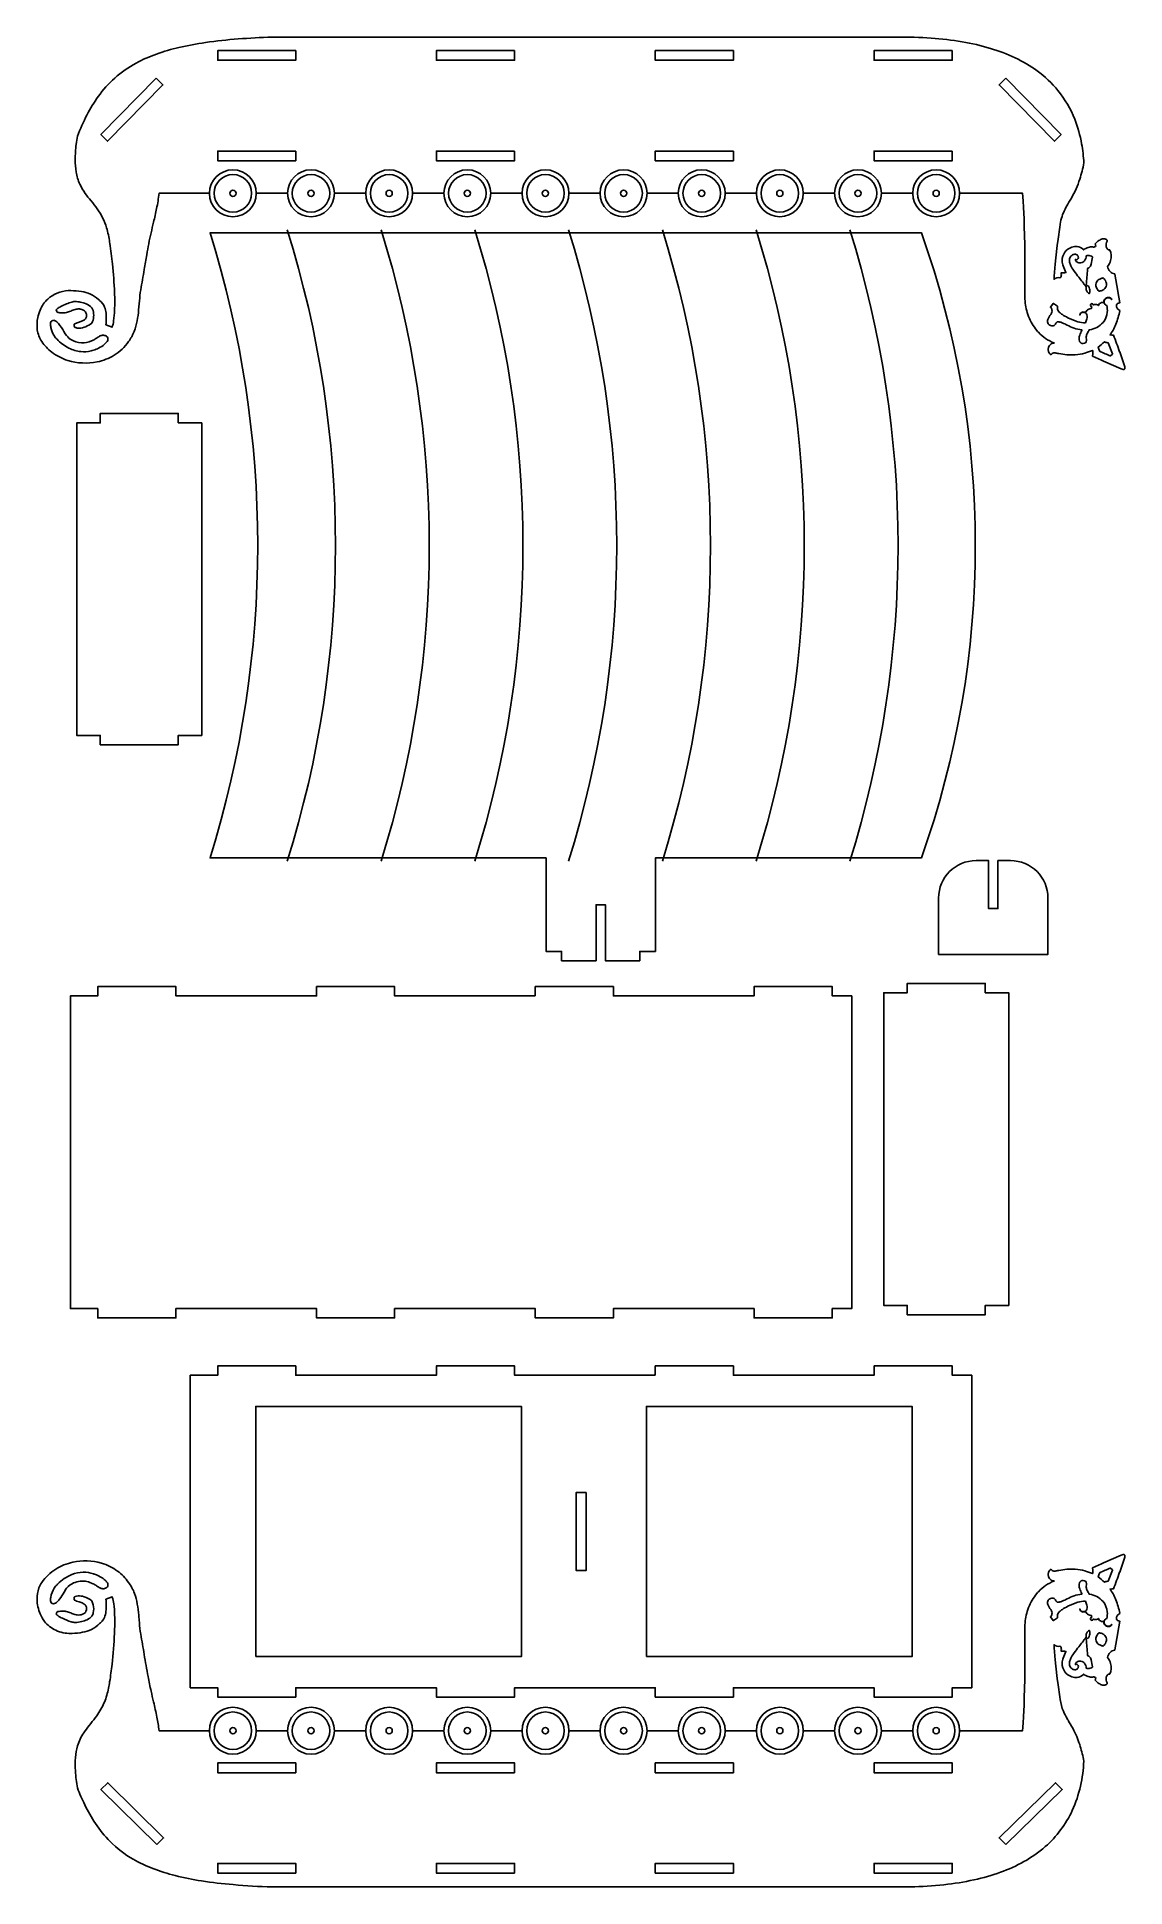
# Model space of a CAD drawing. Extents: x 0 to 348, y 0 to 592.
import ezdxf

# ---------------------------------------------------------------- set-up
doc = ezdxf.new("R2010")
doc.units = 0
doc.header["$MEASUREMENT"] = 0
doc.layers.add('Layer 1', color=7, linetype='Continuous')
doc.layers.add('Layer 2', color=4, linetype='Continuous')

msp = doc.modelspace()

# ---------------------------------------------------------------- linework, layer by layer
at = {"layer": 'Layer 1'}
for points in [[(75.17334, 591.8401), (275.1733, 591.8401, -0.0182), (286.0979, 591.4695, -0.024), (296.0008, 590.2936, -0.0308), (305.0262, 588.2045, -0.038), (312.9516, 585.1776, -0.0471), (319.9722, 581.0185, -0.0642), (326.6624, 574.6913, -0.0765), (332.0077, 565.5372, -0.0504), (334.2317, 557.6443, -0.0308), (334.9282, 551.5562, -0.0301), (333.6341, 546.3665, -0.0549), (330.9431, 540.2675, -0.0045), (330.1772, 538.9603, 0.016), (328.9107, 536.7234, 0.0839), (327.3869, 532.0115), (327.3712, 531.9067), (327.2445, 531.0489), (326.7059, 527.1418), (326.4486, 525.1092), (326.005, 521.2238), (325.8014, 519.2022), (325.469, 515.3419), (325.3884, 514.3308), (325.3904, 514.3253), (325.3935, 514.3237), (325.4036, 514.3275, -0.2442), (327.2404, 514.828), (327.3589, 514.7956, 0.2374), (327.3794, 514.8029, 0.2083), (327.7355, 515.8142, 0.0708), (327.6362, 516.3266, -0.2886), (327.6406, 516.3411), (327.6534, 516.3441, 0.0591), (329.2254, 516.477), (329.2337, 516.4821), (329.2344, 516.4916), (329.2214, 516.5176, -0.0571), (328.2931, 518.5836, -0.0689), (328.0049, 520.238, -0.17), (328.871, 523.0159, -0.1533), (331.0551, 524.5951, -0.0897), (332.7503, 524.8078, -0.1997), (334.8191, 523.813), (334.8567, 523.772, 0.2758), (334.872, 523.7682), (334.894, 523.7824, -0.0998), (336.3401, 524.5334, -0.1021), (337.7814, 524.6666, -0.0306), (338.1379, 524.5967, 0.1712), (338.6097, 524.8031, 0.2951), (338.695, 525.2859, 0.0965), (338.5103, 525.5818, -0.2697), (338.5052, 525.6019), (338.5246, 525.627, -0.0614), (339.7653, 526.7272, -0.0945), (340.9014, 527.2327, -0.1447), (341.9039, 527.1693, -0.1448), (342.346, 526.8375, -0.306), (342.3666, 526.5359, 0.0339), (342.0715, 525.6828, 0.1113), (342.0792, 524.7324, 0.1705), (342.5332, 523.9723, 0.1466), (343.165, 523.7235, -0.2125), (343.1938, 523.7053), (343.1987, 523.6945, -0.1902), (343.4995, 520.3252, -0.0906), (342.5518, 518.4186), (342.5469, 518.3987, 0.1602), (343.3031, 516.8354, 0.148), (344.8266, 516.0273, -0.3002), (344.8443, 516.0055), (345.7953, 510.4985), (345.8055, 510.4419), (346.4271, 506.8368), (346.432, 506.7911), (346.431, 506.7848), (346.4214, 506.777), (346.3926, 506.7745, 0.1606), (345.7219, 506.5602, 0.3248), (345.4261, 505.5114, 0.2138), (346.4597, 504.3271, -0.2537), (346.4705, 504.3095), (346.4658, 504.2793, -0.0473), (345.1583, 499.9355, -0.026), (344.2741, 498.071, -0.0244), (343.3493, 496.5445), (343.3518, 496.5346, 0.1384), (343.3926, 496.5253, 0.0407), (344.2782, 496.5045, -0.0727), (344.3872, 496.494, -0.2176), (344.4254, 496.4568, -0.0064), (346.3867, 491.1447), (346.398, 491.1115), (347.9552, 486.6176, -0.058), (348.096, 486.0012, -0.2067), (347.9963, 485.6517, -0.2274), (347.525, 485.4924, -0.0892), (346.9211, 485.6716), (341.2577, 488.1629), (340.6195, 488.4447), (337.7431, 489.7119, -0.3007), (337.6985, 489.8304), (337.7674, 490.3281, 0.0988), (337.7066, 491.5819), (337.7005, 491.5931), (337.6924, 491.5954), (337.6709, 491.5858, -0.0427), (335.1948, 490.7052, -0.0467), (332.2007, 490.1949, -0.0389), (329.5389, 490.2095, -0.0253), (326.9641, 490.5751, 0.0207), (325.71, 490.7644, 0.0737), (325.0223, 490.7374, 0.2254), (324.5557, 490.3996, 0.0519), (324.4779, 490.1971), (324.4714, 490.1849), (324.4616, 490.1836), (324.4406, 490.1969, -0.1321), (323.661, 491.1211, -0.3908), (324.5199, 493.6751, -0.113), (325.3956, 493.9447), (325.4055, 493.9487), (325.4039, 493.9556, -0.1129), (320.4017, 497.3716, -0.0126), (319.9119, 497.9228, -0.0833), (317.2516, 502.4473, -0.0094), (317.0278, 503.0567, -0.0682), (316.0689, 507.9535, -0.0105), (316.04, 508.606, -0.0073), (316.0439, 510.6654), (316.0843, 514.3805), (316.0975, 516.4427), (316.0995, 520.1483), (316.0872, 522.2046), (316.0382, 525.9008), (315.9951, 527.9498), (315.888, 531.6321), (315.8112, 533.6745), (315.6369, 537.3425), (315.519, 539.3755), (315.3485, 541.8401), (295.1733, 541.8401, -0.4142), (287.6733, 534.3401, -0.4142), (280.1733, 541.8401), (270.1733, 541.8401, -0.4142), (262.6733, 534.3401, -0.4142), (255.1733, 541.8401), (245.1733, 541.8401, -0.4142), (237.6733, 534.3401, -0.4142), (230.1733, 541.8401), (220.1733, 541.8401, -0.4142), (212.6733, 534.3401, -0.4142), (205.1733, 541.8401), (195.1733, 541.8401, -0.4142), (187.6733, 534.3401, -0.4142), (180.1733, 541.8401), (170.1733, 541.8401, -0.4142), (162.6733, 534.3401, -0.4142), (155.1733, 541.8401), (145.1733, 541.8401, -0.4142), (137.6733, 534.3401, -0.4142), (130.1733, 541.8401), (120.1733, 541.8401, -0.4142), (112.6733, 534.3401, -0.4142), (105.1733, 541.8401), (95.17334, 541.8401, -0.4142), (87.67334, 534.3401, -0.4142), (80.17334, 541.8401), (70.17334, 541.8401, -0.4142), (62.67334, 534.3401, -0.4142), (55.17334, 541.8401), (39.04774, 541.841, -0.0244), (38.25954, 536.9415, -0.0069), (37.29131, 532.6324, 0.0044), (36.50942, 529.2073, 0.0141), (35.09665, 522.1846, 0.0027), (34.3007, 517.4663, -0.0051), (33.17885, 510.944, 0.018), (32.77182, 507.4386), (32.68545, 506.4272, -0.0116), (32.32055, 502.7677, -0.0348), (31.6455, 499.2946, -0.0609), (30.30281, 495.9667, -0.0386), (29.25803, 494.4018, -0.1101), (24.69408, 490.0386, -0.0865), (19.23732, 487.9165, -0.1265), (9.83709, 488.3856, -0.0879), (4.73939, 491.0112, -0.0818), (1.52926, 494.4297, -0.115), (0.10458, 498.1567, -0.0892), (0.26908, 502.0853, -0.049), (1.02876, 504.4399, -0.1199), (3.44399, 507.9882, -0.1739), (9.99335, 510.7042, -0.0216), (10.82592, 510.7046, -0.0385), (14.20182, 510.4219, -0.0595), (17.08066, 509.598, -0.0923), (19.65652, 507.903, -0.018), (20.03422, 507.5068, -0.147), (21.63112, 505.4464, -0.0687), (22.07904, 503.5152, -0.0335), (22.13464, 501.2782, -0.0034), (22.09756, 500.3273), (22.07481, 499.7845), (24.04884, 498.9648, 0.042), (24.51618, 501.002, 0.0274), (24.82599, 504.4544, 0.0192), (24.81409, 510.0569, 0.0163), (24.15, 519.2467, 0.0134), (23.31421, 525.8), (23.24875, 526.1965, 0.0412), (22.24045, 530.8245, 0.0805), (19.2368, 536.9031, 0.0174), (17.3267, 539.3818), (17.20368, 539.5334, -0.0152), (15.43919, 541.7984, -0.0506), (13.71258, 544.7494, -0.0642), (12.55156, 548.6398, -0.0417), (12.23751, 552.6137, -0.03), (12.54702, 557.4929, -0.0108), (12.92125, 560.1404, -0.0257), (15.97498, 566.8855, -0.0362), (19.58318, 572.7878, -0.0544), (24.86405, 578.6887, -0.0583), (31.7352, 583.5015, -0.0384), (38.22923, 586.382, -0.0284), (45.42731, 588.484, -0.0216), (53.94338, 590.0731, -0.0161), (64.34431, 591.2158, -0.0102), (75.17334, 591.8401)], [(178.855, 296.3227), (167.8554, 296.3227), (167.8554, 299.3061), (162.8554, 299.3061), (162.8554, 329.2247), (55.35537, 329.2247, 0.1525), (55.35537, 529.2247), (282.9601, 529.2247, -0.1725), (282.9601, 329.2247), (197.8554, 329.2247), (197.8554, 299.3061), (192.8554, 299.3061), (192.8554, 296.3227), (181.855, 296.3227), (181.855, 314.2248), (178.855, 314.2248), (178.855, 296.3227)], [(311.4591, 328.3605, -0.4142), (323.4591, 316.3605), (323.4591, 298.3605), (288.4591, 298.3605), (288.4591, 316.3605, -0.4142), (300.4591, 328.3605), (304.4591, 328.3605), (304.4591, 312.9947), (307.4591, 312.9947), (307.4591, 328.3605), (311.4591, 328.3605)], [(75.17334, 0, -0.0122), (62.76328, 0.75688, -0.0169), (52.63766, 1.96412, -0.0227), (44.24426, 3.64386, -0.0303), (37.09234, 5.88088, -0.0398), (30.76024, 8.88686, -0.0663), (23.36721, 14.57242, -0.0487), (18.68636, 20.3458, -0.0332), (15.28048, 26.32973, -0.0194), (12.92125, 31.69972, -0.0257), (12.29861, 37.11983, -0.0355), (12.32921, 41.43334, -0.0504), (12.99882, 45.15292, -0.0759), (14.95193, 49.33264, -0.0242), (16.68371, 51.66418), (17.20368, 52.30675, 0.0154), (19.10831, 54.75602, 0.0589), (21.56509, 59.14112, 0.0475), (22.8964, 63.58011, 0.0161), (23.24875, 65.64364, 0.0131), (24.0051, 71.24759, 0.0168), (24.78855, 81.13331, 0.0187), (24.84137, 86.97913, 0.0265), (24.55163, 90.59956, 0.0408), (24.0893, 92.75181), (24.04884, 92.87528), (22.07481, 92.05558), (22.09756, 91.5128, -0.0189), (22.13881, 89.22437, -0.0532), (21.87974, 87.16866, -0.0952), (21.07078, 85.36233, -0.0827), (20.03422, 84.33331, -0.1012), (17.41781, 82.39518, -0.0626), (14.59803, 81.49107, -0.041), (11.28402, 81.14554), (10.82592, 81.13547, -0.1212), (6.01056, 82.13399, -0.1153), (2.38566, 84.98936, -0.0789), (1.02876, 87.40023, -0.0967), (0.00275, 91.98147, -0.097), (0.61479, 95.66125, -0.0586), (1.52926, 97.41044, -0.1069), (5.99612, 101.7, -0.0863), (11.46841, 103.8855, -0.1229), (20.61462, 103.584, -0.0878), (25.75789, 101.0894, -0.0889), (29.25803, 97.43835, -0.0785), (31.20578, 93.91187, -0.0447), (32.09629, 90.53412, -0.0212), (32.55355, 86.93251, -0.002), (32.68545, 85.41295, 0.0117), (33.0438, 81.82178, 0.0072), (33.17885, 80.89611, -0.0051), (34.3007, 74.37382, 0.0061), (35.52412, 67.31403, 0.0108), (36.50942, 62.63283, 0.0044), (37.29131, 59.20774, -0.0088), (38.3681, 54.35999, -0.0226), (39.04774, 49.99909), (55.17334, 50, -0.4142), (62.67334, 57.5, -0.4142), (70.17334, 50), (80.17334, 50, -0.4142), (87.67334, 57.5, -0.4142), (95.17334, 50), (105.1733, 50, -0.4142), (112.6733, 57.5, -0.4142), (120.1733, 50), (130.1733, 50, -0.4142), (137.6733, 57.5, -0.4142), (145.1733, 50), (155.1733, 50, -0.4142), (162.6733, 57.5, -0.4142), (170.1733, 50), (180.1733, 50, -0.4142), (187.6733, 57.5, -0.4142), (195.1733, 50), (205.1733, 50, -0.4142), (212.6733, 57.5, -0.4142), (220.1733, 50), (230.1733, 50, -0.4142), (237.6733, 57.5, -0.4142), (245.1733, 50), (255.1733, 50, -0.4142), (262.6733, 57.5, -0.4142), (270.1733, 50), (280.1733, 50, -0.4142), (287.6733, 57.5, -0.4142), (295.1733, 50), (315.3485, 50), (315.519, 52.46457), (315.6369, 54.49762), (315.8112, 58.16561), (315.888, 60.20804), (315.9951, 63.89029), (316.0382, 65.93935), (316.0872, 69.63554), (316.0995, 71.69183), (316.0975, 75.39737), (316.0843, 77.45966), (316.0439, 81.17475, -0.0073), (316.04, 83.23411, -0.0105), (316.0689, 83.88661, -0.0682), (317.0278, 88.78343, -0.0094), (317.2516, 89.3928, -0.0833), (319.9119, 93.91728, -0.0126), (320.4017, 94.4685, -0.1129), (325.4039, 97.88447), (325.4055, 97.89136), (325.3956, 97.89543, -0.113), (324.5199, 98.16505, -0.3908), (323.661, 100.719, -0.1321), (324.4406, 101.6432), (324.4616, 101.6565), (324.4714, 101.6552), (324.4779, 101.643, 0.0519), (324.5557, 101.4405, 0.2254), (325.0223, 101.1027, 0.0737), (325.71, 101.0757, 0.0207), (326.9641, 101.265, -0.0253), (329.5389, 101.6306, -0.0389), (332.2007, 101.6452, -0.0467), (335.1948, 101.1349, -0.0427), (337.6709, 100.2543), (337.6924, 100.2447), (337.7005, 100.247), (337.7066, 100.2582, 0.0988), (337.7674, 101.512), (337.6985, 102.0097, -0.3007), (337.7431, 102.1282), (340.6195, 103.3954), (341.2577, 103.6772), (346.9211, 106.1685, -0.0892), (347.525, 106.3477, -0.2274), (347.9963, 106.1884, -0.2067), (348.096, 105.839, -0.058), (347.9552, 105.2226), (346.398, 100.7286), (346.3867, 100.6954, -0.0064), (344.4254, 95.38327, -0.2176), (344.3872, 95.34609, -0.0727), (344.2782, 95.33563, 0.0407), (343.3926, 95.31477, 0.1384), (343.3518, 95.30554), (343.3493, 95.29558, -0.0244), (344.2741, 93.7691, -0.026), (345.1583, 91.90458, -0.0473), (346.4658, 87.56084), (346.4705, 87.53058, -0.2537), (346.4597, 87.51299, 0.2138), (345.4261, 86.32871, 0.3248), (345.7219, 85.27987, 0.1606), (346.3926, 85.06556), (346.4214, 85.06314), (346.431, 85.05526), (346.432, 85.04896), (346.4271, 85.00335), (345.8055, 81.39818), (345.7953, 81.34157), (344.8443, 75.83461, -0.3002), (344.8266, 75.81282, 0.148), (343.3031, 75.00466, 0.1602), (342.5469, 73.44144), (342.5518, 73.42153, -0.0906), (343.4995, 71.51487, -0.1902), (343.1987, 68.14562), (343.1938, 68.13476, -0.2125), (343.165, 68.11663, 0.1466), (342.5332, 67.86785, 0.1705), (342.0792, 67.10772, 0.1113), (342.0715, 66.15732, 0.0339), (342.3666, 65.30416, -0.306), (342.346, 65.00264, -0.1448), (341.9039, 64.6708, -0.1447), (340.9014, 64.60742, -0.0945), (339.7653, 65.1129, -0.0614), (338.5246, 66.21307), (338.5052, 66.2382, -0.2697), (338.5103, 66.25834, 0.0965), (338.695, 66.55422, 0.2951), (338.6097, 67.03702, 0.1712), (338.1379, 67.24338, -0.0306), (337.7814, 67.17355, -0.1021), (336.3401, 67.30673, -0.0998), (334.894, 68.0577), (334.872, 68.07195, 0.2758), (334.8567, 68.06806), (334.8191, 68.02713, -0.1997), (332.7503, 67.03226, -0.0897), (331.0551, 67.24504, -0.1533), (328.871, 68.82423, -0.17), (328.0049, 71.60215, -0.0689), (328.2931, 73.25655, -0.0571), (329.2214, 75.32254), (329.2344, 75.34847), (329.2337, 75.35804), (329.2254, 75.3631, 0.0591), (327.6534, 75.49602), (327.6406, 75.499, -0.2886), (327.6362, 75.51351, 0.0708), (327.7355, 76.02593, 0.2083), (327.3794, 77.03724, 0.2374), (327.3589, 77.04447), (327.2404, 77.01207, -0.2442), (325.4036, 77.51256), (325.3935, 77.51644), (325.3904, 77.51477), (325.3884, 77.50934), (325.469, 76.49825), (325.8014, 72.63795), (326.005, 70.6163), (326.4486, 66.73091), (326.7059, 64.69836), (327.2445, 60.79119), (327.3712, 59.9334, 0.0647), (328.3872, 56.23634, 0.0317), (329.5997, 53.8604, 0.003), (330.1772, 52.87977, -0.0172), (331.7682, 50.04716, -0.0449), (333.799, 44.94366, -0.0262), (334.9282, 40.28396, -0.0417), (333.8503, 32.30444, -0.0532), (331.2193, 24.46767, -0.1056), (322.5825, 12.91642, -0.0524), (315.7536, 8.11252, -0.0408), (308.2764, 4.71258, -0.0332), (299.7777, 2.2797, -0.0268), (290.1684, 0.73864, -0.0207), (279.5177, 0.0535, -0.0063), (275.1733, 0), (75.17334, 0)], [(339.5462, 99.1771, -0.0449), (341.4975, 97.54667, 0.2182), (341.5152, 97.54172, -0.0292), (341.9691, 97.68586, -0.0405), (342.6561, 97.79192, 0.2628), (342.6834, 97.81501), (344.1009, 101.3936, 0.242), (344.0979, 101.416), (344.0733, 101.4401), (343.4075, 102.0346, 0.2418), (343.3853, 102.0378, -0.0147), (341.7873, 101.3142, 0.0114), (339.9622, 100.4964), (339.9407, 100.4829, 0.1759), (339.9227, 100.4522), (339.7681, 99.88625, -0.025), (339.5336, 99.20308, 0.3314), (339.5462, 99.1771)]]:
    msp.add_lwpolyline(points, format="xyb", close=True, dxfattribs=at)
for points in [[(82.80507, 587.5102), (57.80507, 587.5102), (57.80507, 584.4102), (82.80507, 584.4102), (82.80507, 587.5102)], [(152.8051, 587.5102), (127.8051, 587.5102), (127.8051, 584.4102), (152.8051, 584.4102), (152.8051, 587.5102)], [(222.8051, 587.5102), (197.8051, 587.5102), (197.8051, 584.4102), (222.8051, 584.4102), (222.8051, 587.5102)], [(292.8051, 587.5102), (267.8051, 587.5102), (267.8051, 584.4102), (292.8051, 584.4102), (292.8051, 587.5102)], [(38.1674, 578.6809), (20.47439, 560.6485), (22.59388, 558.4809), (40.28689, 576.5132), (38.1674, 578.6809)], [(309.9328, 578.6809), (307.8133, 576.5132), (325.5063, 558.4809), (327.6258, 560.6485), (309.9328, 578.6809)], [(82.80507, 555.3681), (57.80507, 555.3681), (57.80507, 552.2681), (82.80507, 552.2681), (82.80507, 555.3681)], [(152.8051, 555.3681), (127.8051, 555.3681), (127.8051, 552.2681), (152.8051, 552.2681), (152.8051, 555.3681)], [(222.8051, 555.3681), (197.8051, 555.3681), (197.8051, 552.2681), (222.8051, 552.2681), (222.8051, 555.3681)], [(292.8051, 555.3681), (267.8051, 555.3681), (267.8051, 552.2681), (292.8051, 552.2681), (292.8051, 555.3681)], [(45.21829, 468.3976), (52.71841, 468.3976), (52.71841, 368.3976), (45.21853, 368.3976), (45.21829, 365.3995), (20.21829, 365.4015), (20.21853, 368.3976), (12.71841, 368.3976), (12.71841, 468.3976), (20.21829, 468.3976), (20.21853, 471.3976), (45.21853, 471.3956), (45.21829, 468.3976)], [(159.4289, 285.0438), (159.4289, 288.0348), (184.4289, 288.0348), (184.4289, 285.0438), (229.4289, 285.0438), (229.4289, 288.0348), (254.4289, 288.0348), (254.4289, 285.0438), (260.6739, 285.0438), (260.6739, 185.0438), (254.4289, 185.0438), (254.4289, 182.0723), (229.4289, 182.0723), (229.4289, 185.0438), (184.4289, 185.0438), (184.4289, 182.0723), (159.4289, 182.0723), (159.4289, 185.0438), (114.4289, 185.0438), (114.4289, 182.0723), (89.42887, 182.0723), (89.42887, 185.0438), (44.42887, 185.0438), (44.42887, 182.0723), (19.42887, 182.0723), (19.42887, 185.0438), (10.67385, 185.0438), (10.67385, 285.0438), (19.42887, 285.0438), (19.42887, 288.0348), (44.42887, 288.0348), (44.42887, 285.0438), (89.42887, 285.0438), (89.42887, 288.0348), (114.4289, 288.0348), (114.4289, 285.0438), (159.4289, 285.0438)], [(303.4073, 286.0627), (310.9074, 286.0627), (310.9074, 186.0627), (303.4075, 186.0627), (303.4073, 183.0646), (278.4073, 183.0666), (278.4075, 186.0627), (270.9074, 186.0627), (270.9074, 286.0627), (278.4073, 286.0627), (278.4075, 289.0627), (303.4075, 289.0607), (303.4073, 286.0627)], [(197.8051, 163.7216), (197.8051, 166.7127), (222.8051, 166.7127), (222.8051, 163.7216), (267.8051, 163.7216), (267.8051, 166.7127), (292.8051, 166.7127), (292.8051, 163.7216), (299.0501, 163.7216), (299.0501, 63.72162), (292.8051, 63.72162), (292.8051, 60.75014), (267.8051, 60.75014), (267.8051, 63.72162), (222.8051, 63.72162), (222.8051, 60.75014), (197.8051, 60.75014), (197.8051, 63.72162), (152.8051, 63.72162), (152.8051, 60.75014), (127.8051, 60.75014), (127.8051, 63.72162), (82.80507, 63.72162), (82.80507, 60.75014), (57.80507, 60.75014), (57.80507, 63.72162), (49.05006, 63.72162), (49.05006, 163.7216), (57.80507, 163.7216), (57.80507, 166.7127), (82.80507, 166.7127), (82.80507, 163.7216), (127.8051, 163.7216), (127.8051, 166.7127), (152.8051, 166.7127), (152.8051, 163.7216), (197.8051, 163.7216)], [(69.97175, 73.73142), (154.9718, 73.73142), (154.9718, 153.7314), (69.97175, 153.7314), (69.97175, 73.73142)], [(194.9718, 73.73142), (279.9718, 73.73142), (279.9718, 153.7314), (194.9718, 153.7314), (194.9718, 73.73142)], [(175.6501, 126.2314), (172.5501, 126.2314), (172.5501, 101.2314), (175.6501, 101.2314), (175.6501, 126.2314)], [(82.80507, 36.57201), (82.80507, 39.67201), (57.80507, 39.67201), (57.80507, 36.57201), (82.80507, 36.57201)], [(152.8051, 36.57201), (152.8051, 39.67201), (127.8051, 39.67201), (127.8051, 36.57201), (152.8051, 36.57201)], [(222.8051, 36.57201), (222.8051, 39.67201), (197.8051, 39.67201), (197.8051, 36.57201), (222.8051, 36.57201)], [(292.8051, 36.57201), (292.8051, 39.67201), (267.8051, 39.67201), (267.8051, 36.57201), (292.8051, 36.57201)], [(38.33484, 13.57374), (40.47439, 15.6969), (22.61393, 33.35924), (20.47439, 31.23609), (38.33484, 13.57374)], [(309.9742, 13.57374), (328.0133, 31.23609), (325.8523, 33.35924), (307.8133, 15.6969), (309.9742, 13.57374)], [(82.80507, 4.42992), (82.80507, 7.52992), (57.80507, 7.52992), (57.80507, 4.42992), (82.80507, 4.42992)], [(152.8051, 4.42992), (152.8051, 7.52992), (127.8051, 7.52992), (127.8051, 4.42992), (152.8051, 4.42992)], [(222.8051, 4.42992), (222.8051, 7.52992), (197.8051, 7.52992), (197.8051, 4.42992), (222.8051, 4.42992)], [(292.8051, 4.42992), (292.8051, 7.52992), (267.8051, 7.52992), (267.8051, 4.42992), (292.8051, 4.42992)]]:
    msp.add_lwpolyline(points, close=True, dxfattribs=at)
at = {"layer": 'Layer 2'}
for points in [[(70.17334, 541.8401, -0.4142), (62.67334, 534.3401, -0.4142), (55.17334, 541.8401, -0.4142), (62.67334, 549.3401, -0.4142), (70.17334, 541.8401)], [(68.67334, 541.8401, -0.4142), (62.67334, 535.8401, -0.4142), (56.67334, 541.8401, -1), (68.67334, 541.8401)], [(95.17334, 541.8401, -0.4142), (87.67334, 534.3401, -0.4142), (80.17334, 541.8401, -0.4142), (87.67334, 549.3401, -0.4142), (95.17334, 541.8401)], [(87.67334, 535.8401, -0.4142), (81.67334, 541.8401, -0.4142), (87.67334, 547.8401, -1), (87.67334, 535.8401)], [(120.1733, 541.8401, -0.4142), (112.6733, 534.3401, -0.4142), (105.1733, 541.8401, -0.4142), (112.6733, 549.3401, -0.4142), (120.1733, 541.8401)], [(118.6733, 541.8401, -0.4142), (112.6733, 535.8401, -0.4142), (106.6733, 541.8401, -1), (118.6733, 541.8401)], [(145.1733, 541.8401, -0.4142), (137.6733, 534.3401, -0.4142), (130.1733, 541.8401, -0.4142), (137.6733, 549.3401, -0.4142), (145.1733, 541.8401)], [(143.6733, 541.8401, -0.4142), (137.6733, 535.8401, -0.4142), (131.6733, 541.8401, -1), (143.6733, 541.8401)], [(170.1733, 541.8401, -0.4142), (162.6733, 534.3401, -0.4142), (155.1733, 541.8401, -0.4142), (162.6733, 549.3401, -0.4142), (170.1733, 541.8401)], [(162.6733, 535.8401, -0.4142), (156.6733, 541.8401, -0.4142), (162.6733, 547.8401, -1), (162.6733, 535.8401)], [(195.1733, 541.8401, -0.4142), (187.6733, 534.3401, -0.4142), (180.1733, 541.8401, -0.4142), (187.6733, 549.3401, -0.4142), (195.1733, 541.8401)], [(193.6733, 541.8401, -0.4142), (187.6733, 535.8401, -0.4142), (181.6733, 541.8401, -1), (193.6733, 541.8401)], [(220.1733, 541.8401, -0.4142), (212.6733, 534.3401, -0.4142), (205.1733, 541.8401, -0.4142), (212.6733, 549.3401, -0.4142), (220.1733, 541.8401)], [(218.6733, 541.8401, -0.4142), (212.6733, 535.8401, -0.4142), (206.6733, 541.8401, -0.4142), (212.6733, 547.8401, -0.4142), (218.6733, 541.8401)], [(245.1733, 541.8401, -0.4142), (237.6733, 534.3401, -0.4142), (230.1733, 541.8401, -0.4142), (237.6733, 549.3401, -0.4142), (245.1733, 541.8401)], [(243.6733, 541.8401, -0.4142), (237.6733, 535.8401, -0.4142), (231.6733, 541.8401, -1), (243.6733, 541.8401)], [(270.1733, 541.8401, -0.4142), (262.6733, 534.3401, -0.4142), (255.1733, 541.8401, -0.4142), (262.6733, 549.3401, -0.4142), (270.1733, 541.8401)], [(268.6733, 541.8401, -0.4142), (262.6733, 535.8401, -0.4142), (256.6733, 541.8401, -1), (268.6733, 541.8401)], [(295.1733, 541.8401, -0.4142), (287.6733, 534.3401, -0.4142), (280.1733, 541.8401, -0.4142), (287.6733, 549.3401, -0.4142), (295.1733, 541.8401)], [(293.6733, 541.8401, -0.4142), (287.6733, 535.8401, -0.4142), (281.6733, 541.8401, -0.4142), (287.6733, 547.8401, -0.4142), (293.6733, 541.8401)], [(63.67334, 541.8401, 1), (61.67334, 541.8401, 1), (63.67334, 541.8401)], [(87.67334, 540.8401, 1), (87.67334, 542.8401, 1), (87.67334, 540.8401)], [(113.6733, 541.8401, 1), (111.6733, 541.8401, 1), (113.6733, 541.8401)], [(138.6733, 541.8401, 1), (136.6733, 541.8401, 1), (138.6733, 541.8401)], [(162.6733, 540.8401, 1), (162.6733, 542.8401, 1), (162.6733, 540.8401)], [(188.6733, 541.8401, 1), (186.6733, 541.8401, 1), (188.6733, 541.8401)], [(213.6733, 541.8401, 1), (211.6733, 541.8401, 1), (213.6733, 541.8401)], [(238.6733, 541.8401, 1), (236.6733, 541.8401, 1), (238.6733, 541.8401)], [(262.6733, 540.8401, 1), (262.6733, 542.8401, 0.4142), (261.6733, 541.8401, 0.4142), (262.6733, 540.8401)], [(288.6733, 541.8401, 0.4142), (287.6733, 542.8401, 0.4142), (286.6733, 541.8401, 0.4142), (287.6733, 540.8401, 0.4142), (288.6733, 541.8401)], [(337.6632, 521.4511, 0.1813), (337.6518, 521.4711, 0.094), (336.986, 521.8494, 0.1535), (335.7047, 521.8481), (335.6769, 521.8386, 0.2295), (335.6669, 521.8193, -0.1779), (335.1645, 520.2827, -0.1886), (334.0184, 519.6059, -0.1997), (332.6469, 519.9134, -0.198), (332.1622, 520.6706, -0.3683), (332.1671, 520.678), (332.1803, 520.6763, 0.1249), (332.4349, 520.6057, 0.3253), (333.1112, 520.9918, 0.285), (332.9404, 521.9892, 0.2245), (332.03, 522.3448), (331.9956, 522.3429, 0.1387), (331.0439, 521.9621, 0.1848), (330.3842, 520.8652, 0.1105), (330.4406, 519.5245, 0.061), (330.9051, 518.3793, 0.032), (331.867, 516.8839, 0.0089), (333.3112, 514.9876, -0.0069), (335.6491, 511.9355, -0.2011), (335.6589, 511.9028, 0.0129), (335.6285, 511.4366, 0.1324), (335.841, 510.4948, 0.1826), (336.6777, 509.8248, 0.0454), (336.7333, 509.806), (336.7436, 509.8085), (336.7489, 509.8184, 0.0247), (336.8189, 510.1327, 0.1561), (336.6303, 511.6794, 0.1554), (336.0105, 512.3928), (335.7359, 512.5322, -0.2679), (335.7124, 512.5721, -0.01), (336.1241, 517.5334), (336.157, 517.8538, -0.2618), (336.1706, 517.8695, 0.0403), (336.3413, 517.9171, 0.1853), (337.0128, 518.5516, 0.0398), (337.2499, 519.1809, 0.0451), (337.6632, 521.4511)], [(341.1234, 514.7492), (341.1094, 514.7532, 0.0397), (340.98, 514.7331, 0.0772), (340.0144, 514.415, 0.1483), (338.9831, 513.4517, 0.2122), (338.8608, 511.8742, 0.1044), (339.5359, 510.7865, 0.0246), (339.7537, 510.5696, 0.1554), (339.7693, 510.5653, 0.0276), (340.1422, 510.6078, 0.1165), (341.3743, 511.1026, 0.2072), (342.1715, 512.4105, 0.1331), (341.9916, 513.5598, 0.103), (341.1234, 514.7492)], [(9.06239, 503.6192, 0.041), (10.43443, 504.0476), (10.78, 504.1815, -0.0277), (12.19324, 504.6739, -0.0856), (13.57115, 504.8257, -0.0843), (14.53816, 504.5819, -0.2459), (15.66587, 503.6269, -0.1937), (15.67688, 501.9371, -0.1454), (15.34422, 501.4911, -0.0676), (14.5491, 501.0405, -0.0188), (13.43809, 500.6287, 0.0264), (12.36913, 500.2236, 0.0927), (11.94218, 499.9415, 0.2772), (11.85831, 499.6496, 0.0942), (11.93354, 499.5104, 0.3838), (11.95024, 499.1129, 0.1267), (12.37126, 498.8531, 0.0877), (13.44835, 498.6989, 0.0939), (15.58139, 499.1606, 0.0737), (17.54348, 500.3415, 0.0972), (18.11325, 502.3127, 0.0929), (17.9524, 504.3258, 0.0806), (17.54348, 505.2242, 0.1139), (15.694, 506.5004, 0.053), (13.84876, 507.0106, 0.0127), (12.28999, 507.2376), (12.19326, 507.25, 0.0488), (10.74955, 506.936, 0.0535), (7.25989, 505.4164, 0.0492), (6.37284, 504.8012, 0.1126), (6.14815, 504.5161, 0.4469), (6.23302, 504.3185), (6.27025, 504.3031, 0.3194), (6.45937, 503.8635, 0.1026), (7.00532, 503.6649, 0.0466), (8.16446, 503.5893, 0.0087), (8.95346, 503.6144), (9.06239, 503.6192)], [(325.9484, 500.2872, -0.196), (326.4329, 500.6831, -0.1151), (327.0397, 500.7004, -0.0539), (328.021, 500.3883, -0.0106), (329.5772, 499.669, 0.0268), (331.7925, 498.7313, 0.0569), (334.3102, 498.1332), (334.3349, 498.1293), (334.3404, 498.1222), (334.3384, 498.1122), (334.2674, 497.9645, 0.0279), (333.6403, 496.5026, 0.0663), (333.3844, 495.4021, 0.1404), (333.5397, 494.5253, 0.2141), (334.3472, 493.829, 0.1546), (335.1624, 493.8715, 0.1859), (335.6994, 494.3072, 0.2203), (335.7299, 495.1764, -0.1246), (335.6778, 495.9669, -0.0694), (336.0246, 497.0028, -0.0191), (336.6476, 498.1726, -0.2242), (336.6621, 498.1827), (336.7223, 498.1922, 0.0761), (339.067, 498.9526, 0.0976), (341.06, 500.5021, 0.1599), (342.4283, 503.8187, 0.0721), (342.2826, 505.96, 0.2872), (342.2662, 505.9773, -0.18), (341.7022, 506.2843, -0.367), (341.6544, 507.8805, -0.2217), (342.8491, 508.4087, -0.2751), (343.803, 507.8477, 0.3305), (343.8266, 507.8398), (343.8597, 507.8568), (343.8846, 507.8714, 0.3275), (343.8911, 507.8948, 0.2068), (343.1744, 508.4623, 0.206), (341.9294, 508.2513, 0.3032), (341.2976, 506.9243), (341.3052, 506.876, -0.333), (341.2998, 506.8682), (341.2878, 506.8685, 0.1406), (340.5476, 506.8649, 0.2449), (339.5976, 505.9667), (339.5897, 505.958, -0.2441), (339.5798, 505.9585), (339.5484, 505.984, 0.226), (338.3861, 506.2661, 0.0688), (338.0006, 506.1459), (337.9744, 506.1347, -0.3111), (337.9657, 506.1402), (337.9588, 506.166, 0.0702), (337.9237, 506.2807, 0.3419), (337.3943, 506.5303, 0.3419), (337.0201, 506.0804, 0.3923), (337.4342, 505.6327), (337.4491, 505.6311, -0.3693), (337.454, 505.6251), (337.451, 505.6128, 0.1625), (337.3512, 504.9807), (337.3513, 504.9599), (337.3461, 504.9537), (337.3336, 504.9513, 0.1174), (336.4841, 504.7942, 0.2222), (335.4856, 503.6879), (335.4792, 503.6743, -0.292), (335.4682, 503.6711), (335.4444, 503.6832, 0.0778), (335.0796, 503.8299, 0.2579), (333.9016, 503.5337, 0.1866), (333.6193, 502.9823), (333.6202, 502.9545), (333.6265, 502.9456), (333.6323, 502.9439), (333.6758, 502.941), (333.7037, 502.9411, 0.352), (333.7191, 502.9584, -0.164), (333.8883, 503.3715, -0.2749), (334.9781, 503.7475, -0.2204), (335.7312, 503.2598, -0.1091), (335.9787, 502.5674, -0.0987), (335.9143, 501.6538, -0.043), (335.4577, 500.3961, -0.0858), (335.4417, 500.3703, -0.1558), (335.4228, 500.3635, -0.0595), (333.0443, 500.7583, -0.039), (329.7702, 502.0445, -0.0332), (328.0583, 503.0143, -0.0471), (327.0805, 503.7916, -0.0869), (326.5898, 504.4408, -0.1548), (326.4941, 505.6173, 0.0655), (326.5007, 505.6682), (326.4967, 505.676), (326.482, 505.681), (326.4723, 505.6851, -0.3135), (326.4701, 505.6926), (326.4748, 505.7035), (326.4792, 505.715, 0.2705), (326.4713, 505.7303), (325.1841, 506.6289, 0.1224), (325.1625, 506.6392), (325.1532, 506.6362), (325.1445, 506.6251), (324.3131, 505.3779), (324.3096, 505.369), (324.3094, 505.3635), (324.3162, 505.3507, -0.0312), (324.4375, 505.2063, -0.1367), (324.758, 504.239, -0.1328), (324.6117, 503.4628, -0.0231), (324.3817, 503.1063, 0.0055), (323.8284, 502.3073, 0.065), (323.4006, 501.4784, 0.2327), (323.5679, 500.0615, 0.3227), (325.1119, 499.4515, 0.292), (325.9484, 500.2872)], [(18.06292, 491.6669, 0.0518), (19.72043, 492.3188, 0.0571), (21.60883, 493.5409, 0.0721), (22.43726, 494.4408, 0.1216), (22.70971, 495.1548, 0.2193), (22.42854, 495.9331, 0.0348), (22.27038, 496.0821, 0.1305), (21.26662, 496.4248, 0.1187), (20.25613, 496.2155, 0.0433), (19.25574, 495.6351), (19.07867, 495.5161, -0.0328), (17.99478, 494.8526, -0.0447), (17.40617, 494.619, -0.1241), (14.21979, 493.9953, -0.1309), (10.83927, 495.0512, -0.1171), (9.02235, 496.9152, 0.039), (7.32736, 499.5936, 0.0478), (6.30811, 500.7256, 0.0865), (5.63651, 501.1645, 0.1786), (5.13322, 501.1958), (5.06572, 501.1674, 0.3059), (4.48201, 500.8326, 0.1091), (4.32095, 500.1677, 0.0666), (4.45249, 498.8776, 0.0845), (5.57123, 496.1536, 0.072), (6.40125, 495.163, 0.096), (10.21823, 492.3084, 0.0853), (14.0025, 491.1844, 0.095), (17.30711, 491.4165, 0.0261), (18.06292, 491.6669)], [(339.5462, 492.663, 0.3314), (339.5336, 492.637, -0.025), (339.7681, 491.9539), (339.9227, 491.3879, 0.1759), (339.9407, 491.3572), (339.9622, 491.3437, 0.0114), (341.7873, 490.5259, -0.0147), (343.3853, 489.8023, 0.2418), (343.4075, 489.8056), (344.0733, 490.4), (344.0979, 490.4241, 0.242), (344.1009, 490.4465), (342.6834, 494.0251, 0.2628), (342.6561, 494.0482, -0.0405), (341.9691, 494.1542, -0.0292), (341.5152, 494.2984, 0.2182), (341.4975, 494.2934, -0.0449), (339.5462, 492.663)], [(18.06292, 100.1733, 0.1022), (14.75324, 100.7105, 0.084), (11.16521, 99.94596, 0.1095), (6.60356, 96.89702), (6.40125, 96.67714, 0.0741), (5.54015, 95.63769, 0.0927), (4.39026, 92.64474, 0.0711), (4.33573, 91.50818, 0.1211), (4.52994, 90.93057, 0.2692), (5.06572, 90.67273, 0.2019), (5.58122, 90.65616, 0.0918), (6.21623, 91.03631, 0.0508), (7.18732, 92.06666, 0.0364), (8.71631, 94.36841, 0.0081), (9.02235, 94.9249, -0.1358), (11.23574, 97.02386, -0.1567), (15.46704, 97.79291, -0.0796), (17.40617, 97.22115, -0.068), (18.49567, 96.70586, -0.0096), (19.07867, 96.32397, 0.0326), (20.09974, 95.69767, 0.1038), (21.08142, 95.41488, 0.1464), (22.1647, 95.69451), (22.27038, 95.75802, 0.1538), (22.67701, 96.33432, 0.1687), (22.61965, 97.05098, 0.0905), (22.08602, 97.84576, 0.0588), (20.82763, 98.8807, 0.0628), (18.44356, 100.0607, 0.0171), (18.06292, 100.1733)], [(325.9484, 91.55292, 0.292), (325.1119, 92.38858, 0.3227), (323.5679, 91.77861, 0.2327), (323.4006, 90.36169, 0.065), (323.8284, 89.53285, 0.0055), (324.3817, 88.73378, -0.0231), (324.6117, 88.3773, -0.1328), (324.758, 87.60112, -0.1367), (324.4375, 86.63381, -0.0312), (324.3162, 86.48942), (324.3094, 86.47665), (324.3096, 86.4711), (324.3131, 86.46216), (325.1445, 85.21496), (325.1532, 85.2039), (325.1625, 85.20092, 0.1224), (325.1841, 85.21117), (326.4713, 86.10978, 0.2705), (326.4792, 86.12513), (326.4748, 86.13663), (326.4701, 86.14754, -0.3135), (326.4723, 86.15499), (326.482, 86.15907), (326.4967, 86.16414), (326.5007, 86.17189, 0.0655), (326.4941, 86.2228, -0.1548), (326.5898, 87.39928, -0.0869), (327.0805, 88.04847, -0.0471), (328.0583, 88.82581, -0.0332), (329.7702, 89.79565, -0.039), (333.0443, 91.08183, -0.0595), (335.4228, 91.47659, -0.1558), (335.4417, 91.46982, -0.0858), (335.4577, 91.44404, -0.043), (335.9143, 90.18627, -0.0987), (335.9787, 89.27272, -0.1091), (335.7312, 88.5803, -0.2204), (334.9781, 88.09256, -0.2749), (333.8883, 88.46859, -0.164), (333.7191, 88.88169, 0.352), (333.7037, 88.89905), (333.6758, 88.89909), (333.6323, 88.89625), (333.6265, 88.89455), (333.6202, 88.88562), (333.6193, 88.85786, 0.1866), (333.9016, 88.30637, 0.2579), (335.0796, 88.01024, 0.0778), (335.4444, 88.15689), (335.4682, 88.16899, -0.292), (335.4792, 88.16583), (335.4856, 88.15225, 0.2222), (336.4841, 87.04594, 0.1174), (337.3336, 86.88882), (337.3461, 86.88638), (337.3513, 86.88025), (337.3512, 86.85945, 0.1625), (337.451, 86.22735), (337.454, 86.215, -0.3693), (337.4491, 86.20898), (337.4342, 86.20743, 0.3923), (337.0201, 85.75975, 0.3419), (337.3943, 85.30979, 0.3419), (337.9237, 85.55939, 0.0702), (337.9588, 85.67411), (337.9657, 85.69995, -0.3111), (337.9744, 85.70545), (338.0006, 85.69418, 0.0688), (338.3861, 85.57403, 0.226), (339.5484, 85.85608), (339.5798, 85.88166, -0.2441), (339.5897, 85.88212), (339.5976, 85.87345, 0.2449), (340.5476, 84.9752, 0.1406), (341.2878, 84.97163), (341.2998, 84.97192, -0.333), (341.3052, 84.96408), (341.2976, 84.91584, 0.3032), (341.9294, 83.58878, 0.206), (343.1744, 83.37779, 0.2068), (343.8911, 83.94529, 0.3275), (343.8846, 83.96874), (343.8597, 83.98327), (343.8266, 84.00035, 0.3305), (343.803, 83.99242, -0.2751), (342.8491, 83.43136, -0.2217), (341.6544, 83.95956, -0.367), (341.7022, 85.55579, -0.18), (342.2662, 85.8628, 0.2872), (342.2826, 85.88011, 0.0721), (342.4283, 88.02137, 0.1599), (341.06, 91.33796, 0.0976), (339.067, 92.88754, 0.0761), (336.7223, 93.64794), (336.6621, 93.65739, -0.2242), (336.6476, 93.66749, -0.0191), (336.0246, 94.83736, -0.0694), (335.6778, 95.87319, -0.1246), (335.7299, 96.66367, 0.2203), (335.6994, 97.53294, 0.1859), (335.1624, 97.9686, 0.1546), (334.3472, 98.0111, 0.2141), (333.5397, 97.31481, 0.1404), (333.3844, 96.43799, 0.0663), (333.6403, 95.33746, 0.0279), (334.2674, 93.87565), (334.3384, 93.72795), (334.3404, 93.7179), (334.3349, 93.71084), (334.3102, 93.70695, 0.0569), (331.7925, 93.10881, 0.0268), (329.5772, 92.1711, -0.0106), (328.021, 91.45181, -0.0539), (327.0397, 91.13967, -0.1151), (326.4329, 91.15705, -0.196), (325.9484, 91.55292)], [(9.06239, 88.22092), (8.95346, 88.22568, 0.0273), (7.48965, 88.23404, 0.0693), (6.67345, 88.08591, 0.1538), (6.3271, 87.8457, 0.203), (6.27025, 87.53702, 0.2729), (6.13822, 87.41593, 0.2035), (6.20739, 87.21756, 0.0732), (6.66015, 86.80892, 0.039), (8.12755, 85.9589, 0.0429), (10.94407, 84.84656, 0.0451), (12.19326, 84.59008), (12.28999, 84.60249, 0.0211), (14.28983, 84.91649, 0.0629), (16.0861, 85.51793, 0.0948), (17.54348, 86.61589, 0.0948), (18.01601, 87.76212, 0.1103), (17.98679, 90.29765, 0.0648), (17.54348, 91.49862, 0.0938), (15.07781, 92.86302, 0.0911), (13.15655, 93.13435, 0.0917), (12.24254, 92.93396, 0.1444), (11.91104, 92.67283, 0.3278), (11.93354, 92.32972, 0.2335), (11.85329, 92.05734, 0.1737), (12.04435, 91.80617, 0.0645), (12.671, 91.4865, 0.0112), (13.43809, 91.21137, -0.0262), (14.72345, 90.72124, -0.0772), (15.42546, 90.27752, -0.1279), (15.67688, 89.90296, -0.1969), (15.65584, 88.19039, -0.2422), (14.53816, 87.25816, -0.1392), (12.85131, 87.0344, -0.0546), (11.47628, 87.39414, -0.0066), (10.78, 87.65861, 0.0278), (9.38142, 88.14589, 0.0149), (9.06239, 88.22092)], [(337.6632, 70.38899, 0.0451), (337.2499, 72.65922, 0.0398), (337.0128, 73.28851, 0.1853), (336.3413, 73.92299, 0.0403), (336.1706, 73.97064, -0.2618), (336.157, 73.98632), (336.1241, 74.30675, -0.01), (335.7124, 79.26802, -0.2679), (335.7359, 79.30791), (336.0105, 79.44729, 0.1554), (336.6303, 80.16075, 0.1561), (336.8189, 81.70736, 0.0247), (336.7489, 82.02173), (336.7436, 82.03158), (336.7333, 82.03409, 0.0454), (336.6777, 82.01535, 0.1826), (335.841, 81.34529, 0.1324), (335.6285, 80.40351, 0.0129), (335.6589, 79.93728, -0.2011), (335.6491, 79.90459, -0.0069), (333.3112, 76.85253, 0.0089), (331.867, 74.95622, 0.032), (330.9051, 73.46079, 0.061), (330.4406, 72.31557, 0.1105), (330.3842, 70.97491, 0.1848), (331.0439, 69.87799, 0.1387), (331.9956, 69.49721), (332.03, 69.49529, 0.2245), (332.9404, 69.85086, 0.285), (333.1112, 70.84832, 0.3253), (332.4349, 71.23443, 0.1249), (332.1803, 71.16385), (332.1671, 71.16213, -0.3683), (332.1622, 71.16953, -0.198), (332.6469, 71.9267, -0.1997), (334.0184, 72.23425, -0.1886), (335.1645, 71.55742, -0.1779), (335.6669, 70.02085, 0.2295), (335.6769, 70.00148), (335.7047, 69.99196, 0.1535), (336.986, 69.99066, 0.094), (337.6518, 70.36899, 0.1813), (337.6632, 70.38899)], [(341.1234, 77.09091, 0.103), (341.9916, 78.2803, 0.1331), (342.1715, 79.42963, 0.2072), (341.3743, 80.73749, 0.1165), (340.1422, 81.23229, 0.0276), (339.7693, 81.27484, 0.1554), (339.7537, 81.27052, 0.0246), (339.5359, 81.0536, 0.1044), (338.8608, 79.96594, 0.2122), (338.9831, 78.38836, 0.1483), (340.0144, 77.42508, 0.0772), (340.98, 77.10697, 0.0397), (341.1094, 77.08694), (341.1234, 77.09091)], [(70.17334, 50, -0.4142), (62.67334, 42.5, -0.4142), (55.17334, 50, -0.4142), (62.67334, 57.5, -0.4142), (70.17334, 50)], [(68.67334, 50, -1), (56.67334, 50, -0.4142), (62.67334, 56, -0.4142), (68.67334, 50)], [(95.17334, 50, -0.4142), (87.67334, 42.5, -0.4142), (80.17334, 50, -0.4142), (87.67334, 57.5, -0.4142), (95.17334, 50)], [(87.67334, 56, -1), (87.67334, 44, -0.4142), (81.67334, 50, -0.4142), (87.67334, 56)], [(120.1733, 50, -0.4142), (112.6733, 42.5, -0.4142), (105.1733, 50, -0.4142), (112.6733, 57.5, -0.4142), (120.1733, 50)], [(118.6733, 50, -1), (106.6733, 50, -0.4142), (112.6733, 56, -0.4142), (118.6733, 50)], [(145.1733, 50, -0.4142), (137.6733, 42.5, -0.4142), (130.1733, 50, -0.4142), (137.6733, 57.5, -0.4142), (145.1733, 50)], [(143.6733, 50, -1), (131.6733, 50, -0.4142), (137.6733, 56, -0.4142), (143.6733, 50)], [(170.1733, 50, -0.4142), (162.6733, 42.5, -0.4142), (155.1733, 50, -0.4142), (162.6733, 57.5, -0.4142), (170.1733, 50)], [(162.6733, 56, -1), (162.6733, 44, -0.4142), (156.6733, 50, -0.4142), (162.6733, 56)], [(195.1733, 50, -0.4142), (187.6733, 42.5, -0.4142), (180.1733, 50, -0.4142), (187.6733, 57.5, -0.4142), (195.1733, 50)], [(193.6733, 50, -1), (181.6733, 50, -0.4142), (187.6733, 56, -0.4142), (193.6733, 50)], [(220.1733, 50, -0.4142), (212.6733, 42.5, -0.4142), (205.1733, 50, -0.4142), (212.6733, 57.5, -0.4142), (220.1733, 50)], [(218.6733, 50, -0.4142), (212.6733, 44, -0.4142), (206.6733, 50, -0.4142), (212.6733, 56, -0.4142), (218.6733, 50)], [(245.1733, 50, -0.4142), (237.6733, 42.5, -0.4142), (230.1733, 50, -0.4142), (237.6733, 57.5, -0.4142), (245.1733, 50)], [(243.6733, 50, -1), (231.6733, 50, -0.4142), (237.6733, 56, -0.4142), (243.6733, 50)], [(270.1733, 50, -0.4142), (262.6733, 42.5, -0.4142), (255.1733, 50, -0.4142), (262.6733, 57.5, -0.4142), (270.1733, 50)], [(268.6733, 50, -1), (256.6733, 50, -0.4142), (262.6733, 56, -0.4142), (268.6733, 50)], [(295.1733, 50, -0.4142), (287.6733, 42.5, -0.4142), (280.1733, 50, -0.4142), (287.6733, 57.5, -0.4142), (295.1733, 50)], [(293.6733, 50, -0.4142), (287.6733, 44, -0.4142), (281.6733, 50, -0.4142), (287.6733, 56, -0.4142), (293.6733, 50)], [(63.67334, 50, 1), (61.67334, 50, 1), (63.67334, 50)], [(87.67334, 51, 1), (87.67334, 49, 1), (87.67334, 51)], [(113.6733, 50, 1), (111.6733, 50, 1), (113.6733, 50)], [(138.6733, 50, 1), (136.6733, 50, 1), (138.6733, 50)], [(162.6733, 51, 1), (162.6733, 49, 1), (162.6733, 51)], [(188.6733, 50, 1), (186.6733, 50, 1), (188.6733, 50)], [(213.6733, 50, 1), (211.6733, 50, 1), (213.6733, 50)], [(238.6733, 50, 1), (236.6733, 50, 1), (238.6733, 50)], [(262.6733, 51, 0.4142), (261.6733, 50, 0.4142), (262.6733, 49, 1), (262.6733, 51)], [(288.6733, 50, 0.4142), (287.6733, 51, 0.4142), (286.6733, 50, 0.4142), (287.6733, 49, 0.4142), (288.6733, 50)]]:
    msp.add_lwpolyline(points, format="xyb", close=True, dxfattribs=at)
for points in [[(80.08135, 530.1411, -0.1525), (80.08135, 328.1973)], [(110.0814, 530.1411, -0.1525), (110.0814, 328.1973)], [(140.0814, 530.1411, -0.1525), (140.0814, 328.1973)], [(170.0814, 530.1411, -0.1525), (170.0814, 328.1973)], [(200.0814, 530.1411, -0.1525), (200.0814, 328.1973)], [(230.0814, 530.1411, -0.1525), (230.0814, 328.1973)], [(260.0814, 530.1411, -0.1525), (260.0814, 328.1973)]]:
    msp.add_lwpolyline(points, format="xyb", dxfattribs=at)

doc.saveas('drawing.dxf')
